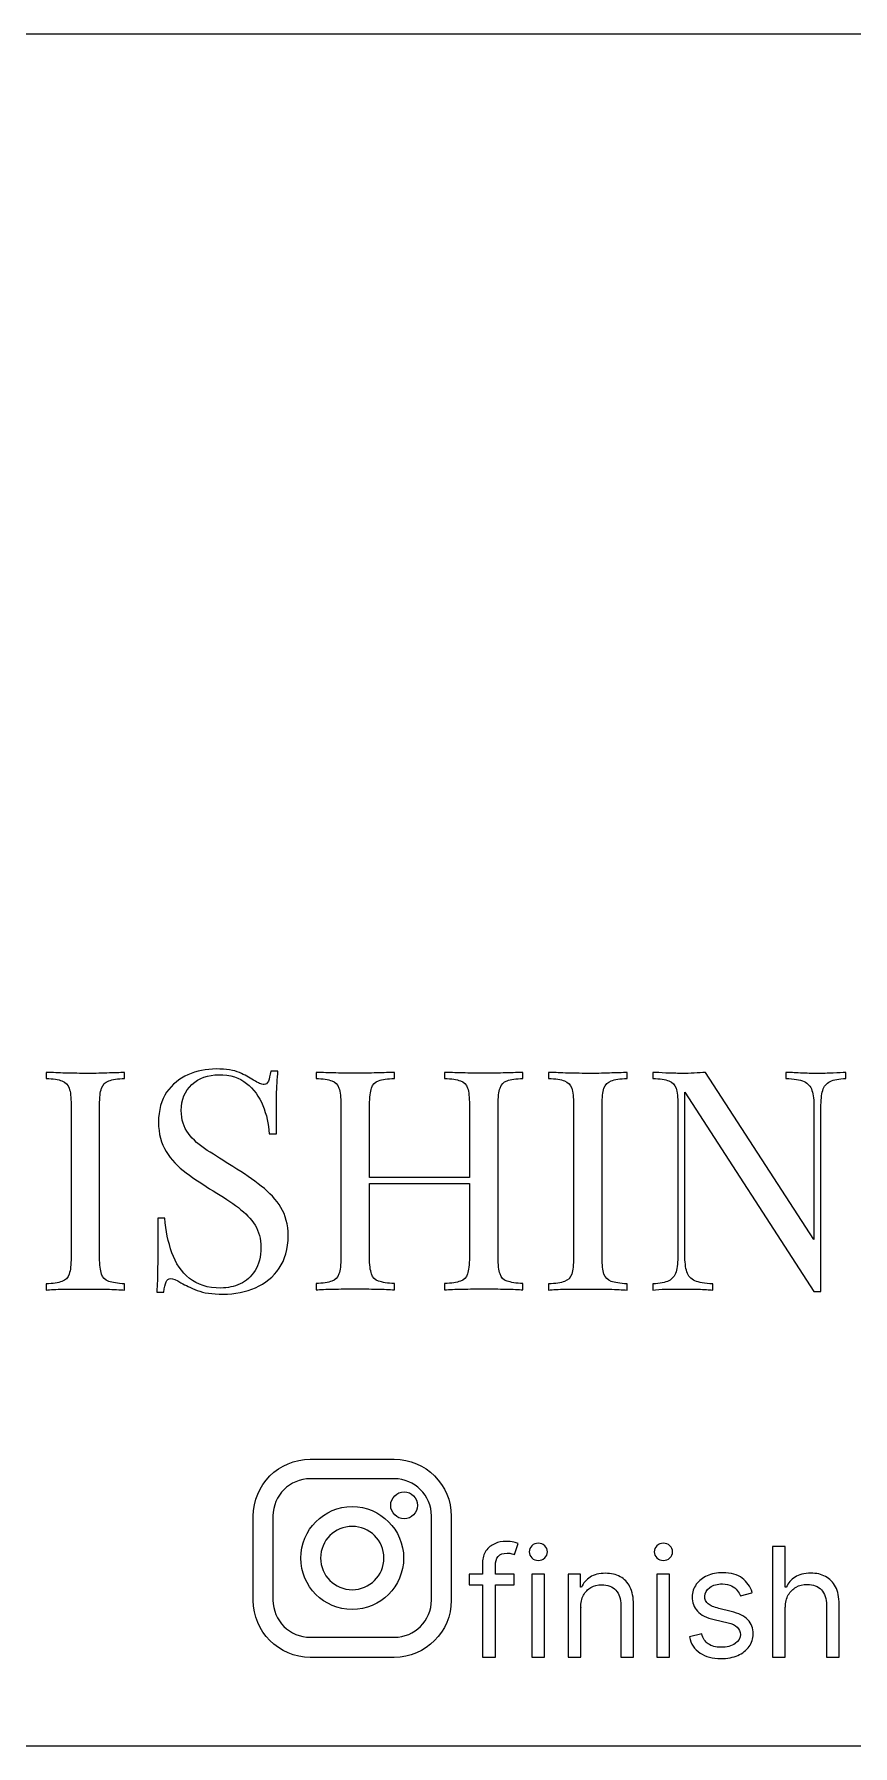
# Model space of a CAD drawing. Header units: millimetres. Extents: x -52 to 52, y -25 to 25.
# Drawn here: x -23.3 to 0.6, y -25 to 25 of the extents above; entities that cross this region are included whole.
import ezdxf

# ---------------------------------------------------------------- set-up
doc = ezdxf.new("R2010")
doc.units = ezdxf.units.MM
doc.header["$MEASUREMENT"] = 0
doc.layers.add('layer 1', color=7, linetype='Continuous')

msp = doc.modelspace()

# ---------------------------------------------------------------- linework, layer by layer
at = {"layer": 'layer 1', "lineweight": 25}
msp.add_open_spline([(46.2098, -25), (46.2098, -25), (-46.2147, -25), (-46.2147, -25), (-46.2147, -25), (-46.2147, -25), (-46.2147, -24.9397), (-46.2147, -24.9397), (-46.2147, -24.9397), (-46.2147, -23.2402), (-46.861, -21.6463), (-48.0401, -20.4496), (-48.0401, -20.4496), (-49.2143, -19.2478), (-50.7782, -18.5891), (-52.4408, -18.5891), (-52.4408, -18.5891), (-52.4408, -18.5891), (-52.5, -18.5891), (-52.5, -18.5891), (-52.5, -18.5891), (-52.5, -18.5891), (-52.5, 18.5942), (-52.5, 18.5942), (-52.5, 18.5942), (-52.5, 18.5942), (-52.4408, 18.5942), (-52.4408, 18.5942), (-52.4408, 18.5942), (-50.7733, 18.5942), (-49.2143, 19.2528), (-48.0401, 20.4546), (-48.0401, 20.4546), (-46.861, 21.6513), (-46.2147, 23.2452), (-46.2147, 24.9397), (-46.2147, 24.9397), (-46.2147, 24.9397), (-46.2147, 25), (-46.2147, 25), (-46.2147, 25), (-46.2147, 25), (46.2098, 25), (46.2098, 25), (46.2098, 25), (46.2098, 25), (46.2098, 24.9397), (46.2098, 24.9397), (46.2098, 24.9397), (46.2098, 23.2453), (46.861, 21.6513), (48.0352, 20.4546), (48.0352, 20.4546), (49.2143, 19.2529), (50.7782, 18.5942), (52.4408, 18.5942), (52.4408, 18.5942), (52.4408, 18.5942), (52.5, 18.5942), (52.5, 18.5942), (52.5, 18.5942), (52.5, 18.5942), (52.5, -18.5891), (52.5, -18.5891), (52.5, -18.5891), (52.5, -18.5891), (52.4408, -18.5891), (52.4408, -18.5891), (52.4408, -18.5891), (50.7782, -18.5891), (49.2143, -19.2528), (48.0352, -20.4496), (48.0352, -20.4496), (46.8561, -21.6463), (46.2098, -23.2402), (46.2098, -24.9397), (46.2098, -24.9397), (46.2098, -24.9397), (46.2098, -25), (46.2098, -25)], degree=3, knots=[0, 0, 0, 0, 0.047619, 0.047619, 0.047619, 0.047619, 0.0952381, 0.0952381, 0.0952381, 0.0952381, 0.1428571, 0.1428571, 0.1428571, 0.1428571, 0.1904762, 0.1904762, 0.1904762, 0.1904762, 0.2380952, 0.2380952, 0.2380952, 0.2380952, 0.2857143, 0.2857143, 0.2857143, 0.2857143, 0.3333333, 0.3333333, 0.3333333, 0.3333333, 0.3809524, 0.3809524, 0.3809524, 0.3809524, 0.4285714, 0.4285714, 0.4285714, 0.4285714, 0.4761905, 0.4761905, 0.4761905, 0.4761905, 0.5238095, 0.5238095, 0.5238095, 0.5238095, 0.5714286, 0.5714286, 0.5714286, 0.5714286, 0.6190476, 0.6190476, 0.6190476, 0.6190476, 0.6666667, 0.6666667, 0.6666667, 0.6666667, 0.7142857, 0.7142857, 0.7142857, 0.7142857, 0.7619048, 0.7619048, 0.7619048, 0.7619048, 0.8095238, 0.8095238, 0.8095238, 0.8095238, 0.8571429, 0.8571429, 0.8571429, 0.8571429, 0.9047619, 0.9047619, 0.9047619, 0.9047619, 1, 1, 1, 1], dxfattribs=at)
at = {"layer": 'layer 1', "color": 242}
for points, knots in [([(-20.6962, -5.3278), (-20.6962, -5.3278), (-20.6962, -5.5054), (-20.6962, -5.5054), (-20.6962, -5.5054), (-20.8984, -5.5104), (-21.0563, -5.535), (-21.1599, -5.5745), (-21.1599, -5.5745), (-21.2635, -5.6139), (-21.3326, -5.683), (-21.372, -5.7916), (-21.372, -5.7916), (-21.4115, -5.9001), (-21.4263, -6.058), (-21.4263, -6.28), (-21.4263, -6.28), (-21.4263, -6.28), (-21.4263, -10.735), (-21.4263, -10.735), (-21.4263, -10.735), (-21.4263, -10.9521), (-21.4066, -11.1149), (-21.372, -11.2185), (-21.372, -11.2185), (-21.3375, -11.3221), (-21.2635, -11.396), (-21.1599, -11.4356), (-21.1599, -11.4356), (-21.0563, -11.4701), (-20.9034, -11.4947), (-20.6962, -11.5095), (-20.6962, -11.5095), (-20.6962, -11.5095), (-20.6962, -11.6871), (-20.6962, -11.6871), (-20.6962, -11.6871), (-20.8343, -11.6773), (-21.007, -11.6674), (-21.2142, -11.6624), (-21.2142, -11.6624), (-21.4214, -11.6624), (-21.6286, -11.6624), (-21.8408, -11.6624), (-21.8408, -11.6624), (-22.0726, -11.6624), (-22.2947, -11.6624), (-22.4969, -11.6624), (-22.4969, -11.6624), (-22.6992, -11.6624), (-22.867, -11.6723), (-22.9903, -11.6871), (-22.9903, -11.6871), (-22.9903, -11.6871), (-22.9903, -11.5095), (-22.9903, -11.5095), (-22.9903, -11.5095), (-22.788, -11.4997), (-22.6301, -11.475), (-22.5265, -11.4356), (-22.5265, -11.4356), (-22.4229, -11.401), (-22.3489, -11.327), (-22.3144, -11.2185), (-22.3144, -11.2185), (-22.2798, -11.1099), (-22.2601, -10.9471), (-22.2601, -10.735), (-22.2601, -10.735), (-22.2601, -10.735), (-22.2601, -6.28), (-22.2601, -6.28), (-22.2601, -6.28), (-22.2601, -6.058), (-22.2798, -5.8952), (-22.3144, -5.7916), (-22.3144, -5.7916), (-22.3489, -5.688), (-22.4229, -5.614), (-22.5265, -5.5745), (-22.5265, -5.5745), (-22.6301, -5.535), (-22.783, -5.5104), (-22.9903, -5.5054), (-22.9903, -5.5054), (-22.9903, -5.5054), (-22.9903, -5.3278), (-22.9903, -5.3278), (-22.9903, -5.3278), (-22.8669, -5.3328), (-22.6992, -5.3377), (-22.4969, -5.3475), (-22.4969, -5.3475), (-22.2947, -5.3525), (-22.0727, -5.3574), (-21.8408, -5.3574), (-21.8408, -5.3574), (-21.6286, -5.3574), (-21.4214, -5.3574), (-21.2142, -5.3475), (-21.2142, -5.3475), (-21.007, -5.3426), (-20.8343, -5.3377), (-20.6962, -5.3278)], [0, 0, 0, 0, 0.037037, 0.037037, 0.037037, 0.037037, 0.0740741, 0.0740741, 0.0740741, 0.0740741, 0.1111111, 0.1111111, 0.1111111, 0.1111111, 0.1481481, 0.1481481, 0.1481481, 0.1481481, 0.1851852, 0.1851852, 0.1851852, 0.1851852, 0.2222222, 0.2222222, 0.2222222, 0.2222222, 0.2592593, 0.2592593, 0.2592593, 0.2592593, 0.2962963, 0.2962963, 0.2962963, 0.2962963, 0.3333333, 0.3333333, 0.3333333, 0.3333333, 0.3703704, 0.3703704, 0.3703704, 0.3703704, 0.4074074, 0.4074074, 0.4074074, 0.4074074, 0.4444444, 0.4444444, 0.4444444, 0.4444444, 0.4814815, 0.4814815, 0.4814815, 0.4814815, 0.5185185, 0.5185185, 0.5185185, 0.5185185, 0.5555556, 0.5555556, 0.5555556, 0.5555556, 0.5925926, 0.5925926, 0.5925926, 0.5925926, 0.6296296, 0.6296296, 0.6296296, 0.6296296, 0.6666667, 0.6666667, 0.6666667, 0.6666667, 0.7037037, 0.7037037, 0.7037037, 0.7037037, 0.7407407, 0.7407407, 0.7407407, 0.7407407, 0.7777778, 0.7777778, 0.7777778, 0.7777778, 0.8148148, 0.8148148, 0.8148148, 0.8148148, 0.8518519, 0.8518519, 0.8518519, 0.8518519, 0.8888889, 0.8888889, 0.8888889, 0.8888889, 0.9259259, 0.9259259, 0.9259259, 0.9259259, 1, 1, 1, 1]), ([(-18.0222, -5.2291), (-17.7212, -5.2291), (-17.4943, -5.2637), (-17.3413, -5.3327), (-17.3413, -5.3327), (-17.1835, -5.4018), (-17.0503, -5.4758), (-16.9269, -5.5597), (-16.9269, -5.5597), (-16.8529, -5.5991), (-16.7987, -5.6337), (-16.7494, -5.6534), (-16.7494, -5.6534), (-16.7, -5.6731), (-16.6605, -5.683), (-16.6211, -5.683), (-16.6211, -5.683), (-16.5619, -5.683), (-16.5175, -5.6484), (-16.4928, -5.5843), (-16.4928, -5.5843), (-16.4681, -5.5202), (-16.4435, -5.4215), (-16.4237, -5.2883), (-16.4237, -5.2883), (-16.4237, -5.2883), (-16.2165, -5.2884), (-16.2165, -5.2884), (-16.2165, -5.2884), (-16.2215, -5.392), (-16.2313, -5.5104), (-16.2412, -5.6534), (-16.2412, -5.6534), (-16.2511, -5.7965), (-16.256, -5.9791), (-16.2609, -6.2109), (-16.2609, -6.2109), (-16.2609, -6.4428), (-16.2609, -6.7437), (-16.2609, -7.1236), (-16.2609, -7.1236), (-16.2609, -7.1236), (-16.4681, -7.1236), (-16.4681, -7.1236), (-16.4681, -7.1236), (-16.4878, -6.8375), (-16.547, -6.5612), (-16.6556, -6.2948), (-16.6556, -6.2948), (-16.7641, -6.0333), (-16.922, -5.8163), (-17.1292, -5.6485), (-17.1292, -5.6485), (-17.3364, -5.4808), (-17.6077, -5.3969), (-17.9432, -5.3969), (-17.9432, -5.3969), (-18.259, -5.3969), (-18.5204, -5.4906), (-18.7277, -5.683), (-18.7277, -5.683), (-18.9349, -5.8754), (-19.0385, -6.127), (-19.0385, -6.4378), (-19.0385, -6.4378), (-19.0385, -6.7092), (-18.9694, -6.9312), (-18.8312, -7.1137), (-18.8312, -7.1137), (-18.6931, -7.2963), (-18.5106, -7.4591), (-18.2787, -7.6071), (-18.2787, -7.6071), (-18.0468, -7.7551), (-17.8001, -7.913), (-17.5288, -8.0807), (-17.5288, -8.0807), (-17.218, -8.2731), (-16.9417, -8.4606), (-16.6999, -8.653), (-16.6999, -8.653), (-16.4582, -8.8405), (-16.2658, -9.0477), (-16.1276, -9.2746), (-16.1276, -9.2746), (-15.9895, -9.5016), (-15.9155, -9.7778), (-15.9155, -10.0985), (-15.9155, -10.0985), (-15.9155, -10.4833), (-16.0043, -10.7991), (-16.177, -11.0506), (-16.177, -11.0506), (-16.3497, -11.3022), (-16.5815, -11.4897), (-16.8677, -11.618), (-16.8677, -11.618), (-17.1538, -11.7414), (-17.4746, -11.8055), (-17.8199, -11.8055), (-17.8199, -11.8055), (-18.1356, -11.8055), (-18.3872, -11.7709), (-18.5747, -11.6969), (-18.5747, -11.6969), (-18.7622, -11.6229), (-18.9201, -11.5489), (-19.0483, -11.475), (-19.0483, -11.475), (-19.1816, -11.3911), (-19.2802, -11.3516), (-19.3542, -11.3516), (-19.3542, -11.3516), (-19.4134, -11.3516), (-19.4578, -11.3861), (-19.4825, -11.4503), (-19.4825, -11.4503), (-19.5072, -11.5144), (-19.5318, -11.6131), (-19.5516, -11.7463), (-19.5516, -11.7463), (-19.5516, -11.7463), (-19.7588, -11.7463), (-19.7588, -11.7463), (-19.7588, -11.7463), (-19.7489, -11.6229), (-19.739, -11.47), (-19.7341, -11.3023), (-19.7341, -11.3023), (-19.7341, -11.1296), (-19.7291, -10.9076), (-19.7242, -10.6313), (-19.7242, -10.6313), (-19.7242, -10.355), (-19.7242, -10.0097), (-19.7242, -9.5903), (-19.7242, -9.5903), (-19.7242, -9.5903), (-19.5171, -9.5904), (-19.5171, -9.5904), (-19.5171, -9.5904), (-19.4924, -9.9505), (-19.4233, -10.286), (-19.3148, -10.5968), (-19.3148, -10.5968), (-19.2062, -10.9076), (-19.0336, -11.1592), (-18.8017, -11.3467), (-18.8017, -11.3467), (-18.5699, -11.5342), (-18.264, -11.6279), (-17.8791, -11.6279), (-17.8791, -11.6279), (-17.6818, -11.6279), (-17.4943, -11.5885), (-17.3167, -11.5045), (-17.3167, -11.5045), (-17.1391, -11.4256), (-16.996, -11.2924), (-16.8825, -11.1197), (-16.8825, -11.1197), (-16.769, -10.9471), (-16.7099, -10.7152), (-16.7099, -10.434), (-16.7099, -10.434), (-16.7099, -10.1873), (-16.769, -9.9752), (-16.8825, -9.7926), (-16.8825, -9.7926), (-17.0009, -9.6101), (-17.1638, -9.4374), (-17.371, -9.2796), (-17.371, -9.2796), (-17.5831, -9.1217), (-17.8249, -8.9589), (-18.1061, -8.7911), (-18.1061, -8.7911), (-18.3873, -8.6184), (-18.6488, -8.4409), (-18.8955, -8.2632), (-18.8955, -8.2632), (-19.1422, -8.0856), (-19.3346, -7.8735), (-19.4826, -7.6416), (-19.4826, -7.6416), (-19.6306, -7.4048), (-19.7045, -7.1187), (-19.7045, -6.7832), (-19.7045, -6.7832), (-19.7045, -6.428), (-19.6256, -6.1369), (-19.4677, -5.9099), (-19.4677, -5.9099), (-19.3099, -5.6781), (-19.1027, -5.5103), (-18.8461, -5.3969), (-18.8461, -5.3969), (-18.5896, -5.2834), (-18.3133, -5.2291), (-18.0222, -5.2291), (-18.0222, -5.2291), (-18.0222, -5.2291), (-18.0222, -5.2291), (-18.0222, -5.2291)], [0, 0, 0, 0, 0.0192308, 0.0192308, 0.0192308, 0.0192308, 0.0384615, 0.0384615, 0.0384615, 0.0384615, 0.0576923, 0.0576923, 0.0576923, 0.0576923, 0.0769231, 0.0769231, 0.0769231, 0.0769231, 0.0961538, 0.0961538, 0.0961538, 0.0961538, 0.1153846, 0.1153846, 0.1153846, 0.1153846, 0.1346154, 0.1346154, 0.1346154, 0.1346154, 0.1538462, 0.1538462, 0.1538462, 0.1538462, 0.1730769, 0.1730769, 0.1730769, 0.1730769, 0.1923077, 0.1923077, 0.1923077, 0.1923077, 0.2115385, 0.2115385, 0.2115385, 0.2115385, 0.2307692, 0.2307692, 0.2307692, 0.2307692, 0.25, 0.25, 0.25, 0.25, 0.2692308, 0.2692308, 0.2692308, 0.2692308, 0.2884615, 0.2884615, 0.2884615, 0.2884615, 0.3076923, 0.3076923, 0.3076923, 0.3076923, 0.3269231, 0.3269231, 0.3269231, 0.3269231, 0.3461538, 0.3461538, 0.3461538, 0.3461538, 0.3653846, 0.3653846, 0.3653846, 0.3653846, 0.3846154, 0.3846154, 0.3846154, 0.3846154, 0.4038462, 0.4038462, 0.4038462, 0.4038462, 0.4230769, 0.4230769, 0.4230769, 0.4230769, 0.4423077, 0.4423077, 0.4423077, 0.4423077, 0.4615385, 0.4615385, 0.4615385, 0.4615385, 0.4807692, 0.4807692, 0.4807692, 0.4807692, 0.5, 0.5, 0.5, 0.5, 0.5192308, 0.5192308, 0.5192308, 0.5192308, 0.5384615, 0.5384615, 0.5384615, 0.5384615, 0.5576923, 0.5576923, 0.5576923, 0.5576923, 0.5769231, 0.5769231, 0.5769231, 0.5769231, 0.5961538, 0.5961538, 0.5961538, 0.5961538, 0.6153846, 0.6153846, 0.6153846, 0.6153846, 0.6346154, 0.6346154, 0.6346154, 0.6346154, 0.6538462, 0.6538462, 0.6538462, 0.6538462, 0.6730769, 0.6730769, 0.6730769, 0.6730769, 0.6923077, 0.6923077, 0.6923077, 0.6923077, 0.7115385, 0.7115385, 0.7115385, 0.7115385, 0.7307692, 0.7307692, 0.7307692, 0.7307692, 0.75, 0.75, 0.75, 0.75, 0.7692308, 0.7692308, 0.7692308, 0.7692308, 0.7884615, 0.7884615, 0.7884615, 0.7884615, 0.8076923, 0.8076923, 0.8076923, 0.8076923, 0.8269231, 0.8269231, 0.8269231, 0.8269231, 0.8461538, 0.8461538, 0.8461538, 0.8461538, 0.8653846, 0.8653846, 0.8653846, 0.8653846, 0.8846154, 0.8846154, 0.8846154, 0.8846154, 0.9038462, 0.9038462, 0.9038462, 0.9038462, 0.9230769, 0.9230769, 0.9230769, 0.9230769, 0.9423077, 0.9423077, 0.9423077, 0.9423077, 0.9615385, 0.9615385, 0.9615385, 0.9615385, 1, 1, 1, 1]), ([(-9.7782, -6.28), (-9.7782, -6.28), (-9.7782, -10.73), (-9.7782, -10.73), (-9.7782, -10.73), (-9.7782, -10.9471), (-9.7634, -11.1099), (-9.724, -11.2135), (-9.724, -11.2135), (-9.6894, -11.3221), (-9.6204, -11.396), (-9.5168, -11.4256), (-9.5168, -11.4256), (-9.4082, -11.4602), (-9.2553, -11.4898), (-9.053, -11.4996), (-9.053, -11.4996), (-9.053, -11.4996), (-9.053, -11.6822), (-9.053, -11.6822), (-9.053, -11.6822), (-9.1764, -11.6674), (-9.3441, -11.6624), (-9.5513, -11.6575), (-9.5513, -11.6575), (-9.7536, -11.6575), (-9.9707, -11.6525), (-10.2025, -11.6525), (-10.2025, -11.6525), (-10.4048, -11.6525), (-10.612, -11.6575), (-10.8241, -11.6575), (-10.8241, -11.6575), (-11.0313, -11.6624), (-11.204, -11.6674), (-11.3422, -11.6822), (-11.3422, -11.6822), (-11.3422, -11.6822), (-11.3422, -11.4996), (-11.3422, -11.4996), (-11.3422, -11.4996), (-11.1399, -11.4898), (-10.9869, -11.4651), (-10.8834, -11.4256), (-10.8834, -11.4256), (-10.7798, -11.396), (-10.7058, -11.3221), (-10.6712, -11.2135), (-10.6712, -11.2135), (-10.6416, -11.1099), (-10.617, -10.9471), (-10.617, -10.73), (-10.617, -10.73), (-10.617, -10.73), (-10.617, -8.579), (-10.617, -8.579), (-10.617, -8.579), (-10.617, -8.579), (-13.5376, -8.579), (-13.5376, -8.579), (-13.5376, -8.579), (-13.5376, -8.579), (-13.5376, -10.73), (-13.5376, -10.73), (-13.5376, -10.73), (-13.5376, -10.9471), (-13.5179, -11.1099), (-13.4784, -11.2135), (-13.4784, -11.2135), (-13.4439, -11.3221), (-13.3748, -11.396), (-13.2712, -11.4256), (-13.2712, -11.4256), (-13.1676, -11.4602), (-13.0097, -11.4898), (-12.8074, -11.4996), (-12.8074, -11.4996), (-12.8074, -11.4996), (-12.8074, -11.6822), (-12.8074, -11.6822), (-12.8074, -11.6822), (-12.9505, -11.6674), (-13.1232, -11.6624), (-13.3255, -11.6575), (-13.3255, -11.6575), (-13.5327, -11.6575), (-13.7448, -11.6525), (-13.952, -11.6525), (-13.952, -11.6525), (-14.1839, -11.6525), (-14.401, -11.6575), (-14.6032, -11.6575), (-14.6032, -11.6575), (-14.8055, -11.6624), (-14.9733, -11.6674), (-15.1015, -11.6822), (-15.1015, -11.6822), (-15.1015, -11.6822), (-15.1015, -11.4996), (-15.1015, -11.4996), (-15.1015, -11.4996), (-14.8993, -11.4898), (-14.7414, -11.4651), (-14.6378, -11.4256), (-14.6378, -11.4256), (-14.5342, -11.396), (-14.4651, -11.3221), (-14.4306, -11.2135), (-14.4306, -11.2135), (-14.396, -11.1099), (-14.3763, -10.9471), (-14.3763, -10.73), (-14.3763, -10.73), (-14.3763, -10.73), (-14.3763, -6.28), (-14.3763, -6.28), (-14.3763, -6.28), (-14.3763, -6.053), (-14.3911, -5.8952), (-14.4306, -5.7866), (-14.4306, -5.7866), (-14.4651, -5.683), (-14.5342, -5.609), (-14.6378, -5.5745), (-14.6378, -5.5745), (-14.7414, -5.535), (-14.8993, -5.5104), (-15.1015, -5.5054), (-15.1015, -5.5054), (-15.1015, -5.5054), (-15.1015, -5.3278), (-15.1015, -5.3278), (-15.1015, -5.3278), (-14.9782, -5.3328), (-14.8105, -5.3377), (-14.6032, -5.3426), (-14.6032, -5.3426), (-14.401, -5.3476), (-14.179, -5.3525), (-13.952, -5.3525), (-13.952, -5.3525), (-13.7448, -5.3525), (-13.5327, -5.3475), (-13.3255, -5.3426), (-13.3255, -5.3426), (-13.1232, -5.3377), (-12.9505, -5.3328), (-12.8074, -5.3278), (-12.8074, -5.3278), (-12.8074, -5.3278), (-12.8074, -5.5054), (-12.8074, -5.5054), (-12.8074, -5.5054), (-13.0097, -5.5104), (-13.1676, -5.5301), (-13.2712, -5.5745), (-13.2712, -5.5745), (-13.3748, -5.609), (-13.4439, -5.683), (-13.4784, -5.7866), (-13.4784, -5.7866), (-13.513, -5.8902), (-13.5376, -6.053), (-13.5376, -6.28), (-13.5376, -6.28), (-13.5376, -6.28), (-13.5376, -8.3965), (-13.5376, -8.3965), (-13.5376, -8.3965), (-13.5376, -8.3965), (-10.617, -8.3965), (-10.617, -8.3965), (-10.617, -8.3965), (-10.617, -8.3965), (-10.617, -6.28), (-10.617, -6.28), (-10.617, -6.28), (-10.617, -6.053), (-10.6367, -5.8952), (-10.6712, -5.7866), (-10.6712, -5.7866), (-10.7058, -5.683), (-10.7798, -5.609), (-10.8834, -5.5745), (-10.8834, -5.5745), (-10.9869, -5.535), (-11.1399, -5.5104), (-11.3422, -5.5054), (-11.3422, -5.5054), (-11.3422, -5.5054), (-11.3422, -5.3278), (-11.3422, -5.3278), (-11.3422, -5.3278), (-11.204, -5.3328), (-11.0363, -5.3377), (-10.8241, -5.3426), (-10.8241, -5.3426), (-10.612, -5.3476), (-10.4048, -5.3525), (-10.2025, -5.3525), (-10.2025, -5.3525), (-9.9657, -5.3525), (-9.7536, -5.3475), (-9.5513, -5.3426), (-9.5513, -5.3426), (-9.349, -5.3377), (-9.1813, -5.3328), (-9.053, -5.3278), (-9.053, -5.3278), (-9.053, -5.3278), (-9.053, -5.5054), (-9.053, -5.5054), (-9.053, -5.5054), (-9.2553, -5.5104), (-9.4082, -5.5301), (-9.5168, -5.5745), (-9.5168, -5.5745), (-9.6203, -5.609), (-9.6894, -5.683), (-9.724, -5.7866), (-9.724, -5.7866), (-9.7585, -5.8902), (-9.7782, -6.053), (-9.7782, -6.28)], [0, 0, 0, 0, 0.0175439, 0.0175439, 0.0175439, 0.0175439, 0.0350877, 0.0350877, 0.0350877, 0.0350877, 0.0526316, 0.0526316, 0.0526316, 0.0526316, 0.0701754, 0.0701754, 0.0701754, 0.0701754, 0.0877193, 0.0877193, 0.0877193, 0.0877193, 0.1052632, 0.1052632, 0.1052632, 0.1052632, 0.122807, 0.122807, 0.122807, 0.122807, 0.1403509, 0.1403509, 0.1403509, 0.1403509, 0.1578947, 0.1578947, 0.1578947, 0.1578947, 0.1754386, 0.1754386, 0.1754386, 0.1754386, 0.1929825, 0.1929825, 0.1929825, 0.1929825, 0.2105263, 0.2105263, 0.2105263, 0.2105263, 0.2280702, 0.2280702, 0.2280702, 0.2280702, 0.245614, 0.245614, 0.245614, 0.245614, 0.2631579, 0.2631579, 0.2631579, 0.2631579, 0.2807018, 0.2807018, 0.2807018, 0.2807018, 0.2982456, 0.2982456, 0.2982456, 0.2982456, 0.3157895, 0.3157895, 0.3157895, 0.3157895, 0.3333333, 0.3333333, 0.3333333, 0.3333333, 0.3508772, 0.3508772, 0.3508772, 0.3508772, 0.3684211, 0.3684211, 0.3684211, 0.3684211, 0.3859649, 0.3859649, 0.3859649, 0.3859649, 0.4035088, 0.4035088, 0.4035088, 0.4035088, 0.4210526, 0.4210526, 0.4210526, 0.4210526, 0.4385965, 0.4385965, 0.4385965, 0.4385965, 0.4561404, 0.4561404, 0.4561404, 0.4561404, 0.4736842, 0.4736842, 0.4736842, 0.4736842, 0.4912281, 0.4912281, 0.4912281, 0.4912281, 0.5087719, 0.5087719, 0.5087719, 0.5087719, 0.5263158, 0.5263158, 0.5263158, 0.5263158, 0.5438596, 0.5438596, 0.5438596, 0.5438596, 0.5614035, 0.5614035, 0.5614035, 0.5614035, 0.5789474, 0.5789474, 0.5789474, 0.5789474, 0.5964912, 0.5964912, 0.5964912, 0.5964912, 0.6140351, 0.6140351, 0.6140351, 0.6140351, 0.6315789, 0.6315789, 0.6315789, 0.6315789, 0.6491228, 0.6491228, 0.6491228, 0.6491228, 0.6666667, 0.6666667, 0.6666667, 0.6666667, 0.6842105, 0.6842105, 0.6842105, 0.6842105, 0.7017544, 0.7017544, 0.7017544, 0.7017544, 0.7192982, 0.7192982, 0.7192982, 0.7192982, 0.7368421, 0.7368421, 0.7368421, 0.7368421, 0.754386, 0.754386, 0.754386, 0.754386, 0.7719298, 0.7719298, 0.7719298, 0.7719298, 0.7894737, 0.7894737, 0.7894737, 0.7894737, 0.8070175, 0.8070175, 0.8070175, 0.8070175, 0.8245614, 0.8245614, 0.8245614, 0.8245614, 0.8421053, 0.8421053, 0.8421053, 0.8421053, 0.8596491, 0.8596491, 0.8596491, 0.8596491, 0.877193, 0.877193, 0.877193, 0.877193, 0.8947368, 0.8947368, 0.8947368, 0.8947368, 0.9122807, 0.9122807, 0.9122807, 0.9122807, 0.9298246, 0.9298246, 0.9298246, 0.9298246, 0.9473684, 0.9473684, 0.9473684, 0.9473684, 0.9649123, 0.9649123, 0.9649123, 0.9649123, 1, 1, 1, 1]), ([(-6.009, -5.3278), (-6.009, -5.3278), (-6.009, -5.5054), (-6.009, -5.5054), (-6.009, -5.5054), (-6.2113, -5.5104), (-6.3692, -5.535), (-6.4728, -5.5745), (-6.4728, -5.5745), (-6.5764, -5.6139), (-6.6455, -5.683), (-6.6849, -5.7916), (-6.6849, -5.7916), (-6.7244, -5.9001), (-6.7392, -6.058), (-6.7392, -6.28), (-6.7392, -6.28), (-6.7392, -6.28), (-6.7392, -10.735), (-6.7392, -10.735), (-6.7392, -10.735), (-6.7392, -10.9521), (-6.7195, -11.1149), (-6.6849, -11.2185), (-6.6849, -11.2185), (-6.6504, -11.3221), (-6.5764, -11.396), (-6.4728, -11.4356), (-6.4728, -11.4356), (-6.3692, -11.4701), (-6.2163, -11.4947), (-6.009, -11.5095), (-6.009, -11.5095), (-6.009, -11.5095), (-6.009, -11.6871), (-6.009, -11.6871), (-6.009, -11.6871), (-6.1472, -11.6773), (-6.3199, -11.6674), (-6.5271, -11.6624), (-6.5271, -11.6624), (-6.7343, -11.6624), (-6.9415, -11.6624), (-7.1536, -11.6624), (-7.1536, -11.6624), (-7.3855, -11.6624), (-7.6075, -11.6624), (-7.8098, -11.6624), (-7.8098, -11.6624), (-8.0121, -11.6624), (-8.1798, -11.6723), (-8.3032, -11.6871), (-8.3032, -11.6871), (-8.3032, -11.6871), (-8.3032, -11.5095), (-8.3032, -11.5095), (-8.3032, -11.5095), (-8.1009, -11.4997), (-7.943, -11.475), (-7.8394, -11.4356), (-7.8394, -11.4356), (-7.7358, -11.401), (-7.6618, -11.327), (-7.6273, -11.2185), (-7.6273, -11.2185), (-7.5927, -11.1099), (-7.573, -10.9471), (-7.573, -10.735), (-7.573, -10.735), (-7.573, -10.735), (-7.573, -6.28), (-7.573, -6.28), (-7.573, -6.28), (-7.573, -6.058), (-7.5927, -5.8952), (-7.6273, -5.7916), (-7.6273, -5.7916), (-7.6618, -5.688), (-7.7358, -5.614), (-7.8394, -5.5745), (-7.8394, -5.5745), (-7.943, -5.535), (-8.0959, -5.5104), (-8.3032, -5.5054), (-8.3032, -5.5054), (-8.3032, -5.5054), (-8.3032, -5.3278), (-8.3032, -5.3278), (-8.3032, -5.3278), (-8.1798, -5.3328), (-8.0121, -5.3377), (-7.8098, -5.3475), (-7.8098, -5.3475), (-7.6075, -5.3525), (-7.3856, -5.3574), (-7.1536, -5.3574), (-7.1536, -5.3574), (-6.9415, -5.3574), (-6.7343, -5.3574), (-6.5271, -5.3475), (-6.5271, -5.3475), (-6.3199, -5.3426), (-6.1472, -5.3377), (-6.009, -5.3278)], [0, 0, 0, 0, 0.037037, 0.037037, 0.037037, 0.037037, 0.0740741, 0.0740741, 0.0740741, 0.0740741, 0.1111111, 0.1111111, 0.1111111, 0.1111111, 0.1481481, 0.1481481, 0.1481481, 0.1481481, 0.1851852, 0.1851852, 0.1851852, 0.1851852, 0.2222222, 0.2222222, 0.2222222, 0.2222222, 0.2592593, 0.2592593, 0.2592593, 0.2592593, 0.2962963, 0.2962963, 0.2962963, 0.2962963, 0.3333333, 0.3333333, 0.3333333, 0.3333333, 0.3703704, 0.3703704, 0.3703704, 0.3703704, 0.4074074, 0.4074074, 0.4074074, 0.4074074, 0.4444444, 0.4444444, 0.4444444, 0.4444444, 0.4814815, 0.4814815, 0.4814815, 0.4814815, 0.5185185, 0.5185185, 0.5185185, 0.5185185, 0.5555556, 0.5555556, 0.5555556, 0.5555556, 0.5925926, 0.5925926, 0.5925926, 0.5925926, 0.6296296, 0.6296296, 0.6296296, 0.6296296, 0.6666667, 0.6666667, 0.6666667, 0.6666667, 0.7037037, 0.7037037, 0.7037037, 0.7037037, 0.7407407, 0.7407407, 0.7407407, 0.7407407, 0.7777778, 0.7777778, 0.7777778, 0.7777778, 0.8148148, 0.8148148, 0.8148148, 0.8148148, 0.8518519, 0.8518519, 0.8518519, 0.8518519, 0.8888889, 0.8888889, 0.8888889, 0.8888889, 0.9259259, 0.9259259, 0.9259259, 0.9259259, 1, 1, 1, 1]), ([(0.3848, -5.3278), (0.3848, -5.3278), (0.3848, -5.5054), (0.3848, -5.5054), (0.3848, -5.5054), (0.1825, -5.5104), (0.0246, -5.5399), (-0.079, -5.5942), (-0.079, -5.5942), (-0.1826, -5.6485), (-0.2566, -5.7324), (-0.2911, -5.8557), (-0.2911, -5.8557), (-0.3257, -5.9791), (-0.3454, -6.1468), (-0.3454, -6.3688), (-0.3454, -6.3688), (-0.3454, -6.3688), (-0.3454, -11.7315), (-0.3454, -11.7315), (-0.3454, -11.7315), (-0.3454, -11.7315), (-0.5526, -11.7315), (-0.5526, -11.7315), (-0.5526, -11.7315), (-0.5526, -11.7315), (-4.3218, -5.905), (-4.3218, -5.905), (-4.3218, -5.905), (-4.3218, -5.905), (-4.3218, -10.6462), (-4.3218, -10.6462), (-4.3218, -10.6462), (-4.3218, -10.8632), (-4.3021, -11.031), (-4.2626, -11.1543), (-4.2626, -11.1543), (-4.2231, -11.2777), (-4.1442, -11.3665), (-4.0307, -11.4158), (-4.0307, -11.4158), (-3.9123, -11.4651), (-3.7397, -11.4997), (-3.5078, -11.5095), (-3.5078, -11.5095), (-3.5078, -11.5095), (-3.5078, -11.6871), (-3.5078, -11.6871), (-3.5078, -11.6871), (-3.6164, -11.6773), (-3.7545, -11.6674), (-3.9272, -11.6624), (-3.9272, -11.6624), (-4.0998, -11.6575), (-4.2676, -11.6624), (-4.4205, -11.6624), (-4.4205, -11.6624), (-4.5735, -11.6624), (-4.7215, -11.6624), (-4.8744, -11.6624), (-4.8744, -11.6624), (-5.0274, -11.6624), (-5.1556, -11.6723), (-5.2543, -11.6871), (-5.2543, -11.6871), (-5.2543, -11.6871), (-5.2543, -11.5095), (-5.2543, -11.5095), (-5.2543, -11.5095), (-5.052, -11.4997), (-4.8942, -11.4651), (-4.7905, -11.4158), (-4.7905, -11.4158), (-4.687, -11.3665), (-4.6179, -11.2777), (-4.5784, -11.1543), (-4.5784, -11.1543), (-4.5439, -11.031), (-4.5241, -10.8632), (-4.5241, -10.6462), (-4.5241, -10.6462), (-4.5241, -10.6462), (-4.5241, -6.28), (-4.5241, -6.28), (-4.5241, -6.28), (-4.5241, -6.058), (-4.5439, -5.8952), (-4.5784, -5.7916), (-4.5784, -5.7916), (-4.613, -5.688), (-4.682, -5.614), (-4.7905, -5.5745), (-4.7905, -5.5745), (-4.8941, -5.535), (-5.052, -5.5104), (-5.2543, -5.5054), (-5.2543, -5.5054), (-5.2543, -5.5054), (-5.2543, -5.3278), (-5.2543, -5.3278), (-5.2543, -5.3278), (-5.1507, -5.3328), (-5.0224, -5.3377), (-4.8744, -5.3475), (-4.8744, -5.3475), (-4.7215, -5.3525), (-4.5685, -5.3574), (-4.4205, -5.3574), (-4.4205, -5.3574), (-4.2873, -5.3574), (-4.164, -5.3574), (-4.0456, -5.3475), (-4.0456, -5.3475), (-3.9272, -5.3426), (-3.8186, -5.3377), (-3.7199, -5.3278), (-3.7199, -5.3278), (-3.7199, -5.3278), (-0.5477, -10.212), (-0.5477, -10.212), (-0.5477, -10.212), (-0.5477, -10.212), (-0.5477, -6.3688), (-0.5477, -6.3688), (-0.5477, -6.3688), (-0.5477, -6.1468), (-0.5674, -5.979), (-0.6068, -5.8557), (-0.6068, -5.8557), (-0.6463, -5.7373), (-0.7253, -5.6485), (-0.8387, -5.5942), (-0.8387, -5.5942), (-0.9571, -5.5399), (-1.1298, -5.5104), (-1.3666, -5.5054), (-1.3666, -5.5054), (-1.3666, -5.5054), (-1.3666, -5.3278), (-1.3666, -5.3278), (-1.3666, -5.3278), (-1.2581, -5.3328), (-1.115, -5.3377), (-0.9423, -5.3475), (-0.9423, -5.3475), (-0.7697, -5.3574), (-0.6019, -5.3574), (-0.4539, -5.3574), (-0.4539, -5.3574), (-0.3058, -5.3574), (-0.1431, -5.3574), (0.0099, -5.3475), (0.0099, -5.3475), (0.1628, -5.3426), (0.2861, -5.3377), (0.3799, -5.3278), (0.3799, -5.3278), (0.3799, -5.3278), (0.3848, -5.3278), (0.3848, -5.3278)], [0, 0, 0, 0, 0.0243902, 0.0243902, 0.0243902, 0.0243902, 0.0487805, 0.0487805, 0.0487805, 0.0487805, 0.0731707, 0.0731707, 0.0731707, 0.0731707, 0.097561, 0.097561, 0.097561, 0.097561, 0.1219512, 0.1219512, 0.1219512, 0.1219512, 0.1463415, 0.1463415, 0.1463415, 0.1463415, 0.1707317, 0.1707317, 0.1707317, 0.1707317, 0.195122, 0.195122, 0.195122, 0.195122, 0.2195122, 0.2195122, 0.2195122, 0.2195122, 0.2439024, 0.2439024, 0.2439024, 0.2439024, 0.2682927, 0.2682927, 0.2682927, 0.2682927, 0.2926829, 0.2926829, 0.2926829, 0.2926829, 0.3170732, 0.3170732, 0.3170732, 0.3170732, 0.3414634, 0.3414634, 0.3414634, 0.3414634, 0.3658537, 0.3658537, 0.3658537, 0.3658537, 0.3902439, 0.3902439, 0.3902439, 0.3902439, 0.4146341, 0.4146341, 0.4146341, 0.4146341, 0.4390244, 0.4390244, 0.4390244, 0.4390244, 0.4634146, 0.4634146, 0.4634146, 0.4634146, 0.4878049, 0.4878049, 0.4878049, 0.4878049, 0.5121951, 0.5121951, 0.5121951, 0.5121951, 0.5365854, 0.5365854, 0.5365854, 0.5365854, 0.5609756, 0.5609756, 0.5609756, 0.5609756, 0.5853659, 0.5853659, 0.5853659, 0.5853659, 0.6097561, 0.6097561, 0.6097561, 0.6097561, 0.6341463, 0.6341463, 0.6341463, 0.6341463, 0.6585366, 0.6585366, 0.6585366, 0.6585366, 0.6829268, 0.6829268, 0.6829268, 0.6829268, 0.7073171, 0.7073171, 0.7073171, 0.7073171, 0.7317073, 0.7317073, 0.7317073, 0.7317073, 0.7560976, 0.7560976, 0.7560976, 0.7560976, 0.7804878, 0.7804878, 0.7804878, 0.7804878, 0.804878, 0.804878, 0.804878, 0.804878, 0.8292683, 0.8292683, 0.8292683, 0.8292683, 0.8536585, 0.8536585, 0.8536585, 0.8536585, 0.8780488, 0.8780488, 0.8780488, 0.8780488, 0.902439, 0.902439, 0.902439, 0.902439, 0.9268293, 0.9268293, 0.9268293, 0.9268293, 0.9512195, 0.9512195, 0.9512195, 0.9512195, 1, 1, 1, 1]), ([(-12.8145, -16.6295), (-12.8145, -16.6295), (-15.2714, -16.6295), (-15.2714, -16.6295), (-15.2714, -16.6295), (-16.189, -16.6295), (-16.9365, -17.377), (-16.9365, -18.2946), (-16.9365, -18.2946), (-16.9365, -18.2946), (-16.9365, -20.7514), (-16.9365, -20.7514), (-16.9365, -20.7514), (-16.9365, -21.6691), (-16.189, -22.4165), (-15.2714, -22.4165), (-15.2714, -22.4165), (-15.2714, -22.4165), (-12.8145, -22.4165), (-12.8145, -22.4165), (-12.8145, -22.4165), (-11.8969, -22.4165), (-11.1495, -21.6691), (-11.1495, -20.7514), (-11.1495, -20.7514), (-11.1495, -20.7514), (-11.1495, -18.2946), (-11.1495, -18.2946), (-11.1495, -18.2946), (-11.1495, -17.377), (-11.8969, -16.6295), (-12.8145, -16.6295)], [0, 0, 0, 0, 0.1111111, 0.1111111, 0.1111111, 0.1111111, 0.2222222, 0.2222222, 0.2222222, 0.2222222, 0.3333333, 0.3333333, 0.3333333, 0.3333333, 0.4444444, 0.4444444, 0.4444444, 0.4444444, 0.5555556, 0.5555556, 0.5555556, 0.5555556, 0.6666667, 0.6666667, 0.6666667, 0.6666667, 0.7777778, 0.7777778, 0.7777778, 0.7777778, 1, 1, 1, 1]), ([(-11.7267, -18.2872), (-11.7267, -18.2872), (-11.7267, -20.744), (-11.7267, -20.744), (-11.7267, -20.744), (-11.7267, -21.3434), (-12.2151, -21.8318), (-12.8145, -21.8318), (-12.8145, -21.8318), (-12.8145, -21.8318), (-15.2714, -21.8319), (-15.2714, -21.8319), (-15.2714, -21.8319), (-15.8708, -21.8319), (-16.3592, -21.3434), (-16.3592, -20.7441), (-16.3592, -20.7441), (-16.3592, -20.7441), (-16.3592, -18.2872), (-16.3592, -18.2872), (-16.3592, -18.2872), (-16.3592, -17.6878), (-15.8708, -17.1994), (-15.2714, -17.1994), (-15.2714, -17.1994), (-15.2714, -17.1994), (-12.8145, -17.1993), (-12.8145, -17.1993), (-12.8145, -17.1993), (-12.2151, -17.1993), (-11.7267, -17.6877), (-11.7267, -18.2871), (-11.7267, -18.2871), (-11.7267, -18.2871), (-11.7267, -18.2872), (-11.7267, -18.2872)], [0, 0, 0, 0, 0.1, 0.1, 0.1, 0.1, 0.2, 0.2, 0.2, 0.2, 0.3, 0.3, 0.3, 0.3, 0.4, 0.4, 0.4, 0.4, 0.5, 0.5, 0.5, 0.5, 0.6, 0.6, 0.6, 0.6, 0.7, 0.7, 0.7, 0.7, 0.8, 0.8, 0.8, 0.8, 1, 1, 1, 1]), ([(-12.5259, -17.5842), (-12.7406, -17.5842), (-12.9182, -17.7618), (-12.9182, -17.9764), (-12.9182, -17.9764), (-12.9182, -18.191), (-12.7406, -18.3686), (-12.5259, -18.3686), (-12.5259, -18.3686), (-12.3113, -18.3686), (-12.1337, -18.191), (-12.1337, -17.9764), (-12.1337, -17.9764), (-12.1337, -17.7618), (-12.3113, -17.5842), (-12.5259, -17.5842)], [0, 0, 0, 0, 0.2, 0.2, 0.2, 0.2, 0.4, 0.4, 0.4, 0.4, 0.6, 0.6, 0.6, 0.6, 1, 1, 1, 1]), ([(-14.0429, -18.0133), (-14.8718, -18.0133), (-15.5452, -18.6868), (-15.5452, -19.5156), (-15.5452, -19.5156), (-15.5452, -20.3445), (-14.8718, -21.0179), (-14.0429, -21.0179), (-14.0429, -21.0179), (-13.2141, -21.0179), (-12.5407, -20.3445), (-12.5407, -19.5156), (-12.5407, -19.5156), (-12.5407, -18.6868), (-13.2141, -18.0133), (-14.0429, -18.0133)], [0, 0, 0, 0, 0.2, 0.2, 0.2, 0.2, 0.4, 0.4, 0.4, 0.4, 0.6, 0.6, 0.6, 0.6, 1, 1, 1, 1]), ([(-13.1179, -19.5156), (-13.1179, -20.0262), (-13.5323, -20.4407), (-14.043, -20.4407), (-14.043, -20.4407), (-14.5537, -20.4407), (-14.9681, -20.0263), (-14.9681, -19.5156), (-14.9681, -19.5156), (-14.9681, -19.0049), (-14.5537, -18.5906), (-14.043, -18.5906), (-14.043, -18.5906), (-13.5323, -18.5906), (-13.1179, -19.0049), (-13.1179, -19.5156)], [0, 0, 0, 0, 0.2, 0.2, 0.2, 0.2, 0.4, 0.4, 0.4, 0.4, 0.6, 0.6, 0.6, 0.6, 1, 1, 1, 1]), ([(-9.8575, -19.7396), (-9.8575, -19.7396), (-9.8575, -19.9862), (-9.8575, -19.9862), (-9.8575, -19.9862), (-9.8575, -19.9862), (-9.3149, -19.9862), (-9.3149, -19.9862), (-9.3149, -19.9862), (-9.3149, -19.9862), (-9.3149, -20.302), (-9.3149, -20.302), (-9.3149, -20.302), (-9.3149, -20.302), (-9.8575, -20.302), (-9.8575, -20.302), (-9.8575, -20.302), (-9.8575, -20.302), (-9.8575, -22.4135), (-9.8575, -22.4135), (-9.8575, -22.4135), (-9.8575, -22.4135), (-10.2325, -22.4135), (-10.2325, -22.4135), (-10.2325, -22.4135), (-10.2325, -22.4135), (-10.2325, -20.302), (-10.2325, -20.302), (-10.2325, -20.302), (-10.2325, -20.302), (-10.6222, -20.302), (-10.6222, -20.302), (-10.6222, -20.302), (-10.6222, -20.302), (-10.6222, -19.9862), (-10.6222, -19.9862), (-10.6222, -19.9862), (-10.6222, -19.9862), (-10.2325, -19.9862), (-10.2325, -19.9862), (-10.2325, -19.9862), (-10.2325, -19.9862), (-10.2325, -19.6507), (-10.2325, -19.6507), (-10.2325, -19.6507), (-10.2325, -19.5126), (-10.1979, -19.3991), (-10.1338, -19.3054), (-10.1338, -19.3054), (-10.0647, -19.2117), (-9.9808, -19.1426), (-9.8772, -19.0982), (-9.8772, -19.0982), (-9.7737, -19.0489), (-9.6651, -19.0291), (-9.5467, -19.0291), (-9.5467, -19.0291), (-9.4579, -19.0291), (-9.3839, -19.034), (-9.3247, -19.0488), (-9.3247, -19.0488), (-9.2655, -19.0636), (-9.2211, -19.0784), (-9.1964, -19.0932), (-9.1964, -19.0932), (-9.1964, -19.0932), (-9.3, -19.4139), (-9.3, -19.4139), (-9.3, -19.4139), (-9.3, -19.4139), (-9.3493, -19.3991), (-9.379, -19.3892), (-9.379, -19.3892), (-9.4135, -19.3793), (-9.4579, -19.3744), (-9.5122, -19.3744), (-9.5122, -19.3744), (-9.6356, -19.3744), (-9.7243, -19.404), (-9.7786, -19.4681), (-9.7786, -19.4681), (-9.8329, -19.5322), (-9.8576, -19.6211), (-9.8576, -19.7395), (-9.8576, -19.7395), (-9.8576, -19.7395), (-9.8575, -19.7396), (-9.8575, -19.7396)], [0, 0, 0, 0, 0.0434783, 0.0434783, 0.0434783, 0.0434783, 0.0869565, 0.0869565, 0.0869565, 0.0869565, 0.1304348, 0.1304348, 0.1304348, 0.1304348, 0.173913, 0.173913, 0.173913, 0.173913, 0.2173913, 0.2173913, 0.2173913, 0.2173913, 0.2608696, 0.2608696, 0.2608696, 0.2608696, 0.3043478, 0.3043478, 0.3043478, 0.3043478, 0.3478261, 0.3478261, 0.3478261, 0.3478261, 0.3913043, 0.3913043, 0.3913043, 0.3913043, 0.4347826, 0.4347826, 0.4347826, 0.4347826, 0.4782609, 0.4782609, 0.4782609, 0.4782609, 0.5217391, 0.5217391, 0.5217391, 0.5217391, 0.5652174, 0.5652174, 0.5652174, 0.5652174, 0.6086957, 0.6086957, 0.6086957, 0.6086957, 0.6521739, 0.6521739, 0.6521739, 0.6521739, 0.6956522, 0.6956522, 0.6956522, 0.6956522, 0.7391304, 0.7391304, 0.7391304, 0.7391304, 0.7826087, 0.7826087, 0.7826087, 0.7826087, 0.826087, 0.826087, 0.826087, 0.826087, 0.8695652, 0.8695652, 0.8695652, 0.8695652, 0.9130435, 0.9130435, 0.9130435, 0.9130435, 1, 1, 1, 1]), ([(-8.6044, -19.5866), (-8.6784, -19.5866), (-8.7376, -19.5619), (-8.7919, -19.5126), (-8.7919, -19.5126), (-8.8462, -19.4633), (-8.8709, -19.4041), (-8.8709, -19.335), (-8.8709, -19.335), (-8.8709, -19.266), (-8.8462, -19.2068), (-8.7919, -19.1574), (-8.7919, -19.1574), (-8.7376, -19.1081), (-8.6785, -19.0834), (-8.6044, -19.0834), (-8.6044, -19.0834), (-8.5304, -19.0834), (-8.4712, -19.1081), (-8.4169, -19.1574), (-8.4169, -19.1574), (-8.3627, -19.2068), (-8.338, -19.266), (-8.338, -19.335), (-8.338, -19.335), (-8.338, -19.4041), (-8.3627, -19.4633), (-8.4169, -19.5126), (-8.4169, -19.5126), (-8.4712, -19.5619), (-8.5304, -19.5866), (-8.6044, -19.5866)], [0, 0, 0, 0, 0.1111111, 0.1111111, 0.1111111, 0.1111111, 0.2222222, 0.2222222, 0.2222222, 0.2222222, 0.3333333, 0.3333333, 0.3333333, 0.3333333, 0.4444444, 0.4444444, 0.4444444, 0.4444444, 0.5555556, 0.5555556, 0.5555556, 0.5555556, 0.6666667, 0.6666667, 0.6666667, 0.6666667, 0.7777778, 0.7777778, 0.7777778, 0.7777778, 1, 1, 1, 1]), ([(-4.9487, -19.5866), (-5.0227, -19.5866), (-5.0819, -19.5619), (-5.1362, -19.5126), (-5.1362, -19.5126), (-5.1904, -19.4633), (-5.2151, -19.4041), (-5.2151, -19.335), (-5.2151, -19.335), (-5.2151, -19.266), (-5.1904, -19.2068), (-5.1362, -19.1574), (-5.1362, -19.1574), (-5.0819, -19.1081), (-5.0227, -19.0834), (-4.9487, -19.0834), (-4.9487, -19.0834), (-4.8746, -19.0834), (-4.8154, -19.1081), (-4.7612, -19.1574), (-4.7612, -19.1574), (-4.7069, -19.2068), (-4.6822, -19.266), (-4.6822, -19.335), (-4.6822, -19.335), (-4.6822, -19.4041), (-4.7069, -19.4633), (-4.7612, -19.5126), (-4.7612, -19.5126), (-4.8154, -19.5619), (-4.8746, -19.5866), (-4.9487, -19.5866)], [0, 0, 0, 0, 0.1111111, 0.1111111, 0.1111111, 0.1111111, 0.2222222, 0.2222222, 0.2222222, 0.2222222, 0.3333333, 0.3333333, 0.3333333, 0.3333333, 0.4444444, 0.4444444, 0.4444444, 0.4444444, 0.5555556, 0.5555556, 0.5555556, 0.5555556, 0.6666667, 0.6666667, 0.6666667, 0.6666667, 0.7777778, 0.7777778, 0.7777778, 0.7777778, 1, 1, 1, 1]), ([(-1.3867, -20.9532), (-1.3867, -20.9532), (-1.3867, -22.4135), (-1.3867, -22.4135), (-1.3867, -22.4135), (-1.3867, -22.4135), (-1.7567, -22.4135), (-1.7567, -22.4135), (-1.7567, -22.4135), (-1.7567, -22.4135), (-1.7567, -19.1821), (-1.7567, -19.1821), (-1.7567, -19.1821), (-1.7567, -19.1821), (-1.3867, -19.1821), (-1.3867, -19.1821), (-1.3867, -19.1821), (-1.3867, -19.1821), (-1.3867, -20.371), (-1.3867, -20.371), (-1.3867, -20.371), (-1.3867, -20.371), (-1.3571, -20.371), (-1.3571, -20.371), (-1.3571, -20.371), (-1.2979, -20.2477), (-1.214, -20.1441), (-1.1006, -20.0701), (-1.1006, -20.0701), (-0.9871, -19.9961), (-0.8342, -19.9566), (-0.6418, -19.9566), (-0.6418, -19.9566), (-0.4789, -19.9566), (-0.3309, -19.9912), (-0.2076, -20.0553), (-0.2076, -20.0553), (-0.0842, -20.1195), (0.0144, -20.223), (0.0835, -20.3563), (0.0835, -20.3563), (0.1526, -20.4895), (0.1871, -20.6622), (0.1871, -20.8693), (0.1871, -20.8693), (0.1871, -20.8693), (0.1871, -22.4086), (0.1871, -22.4086), (0.1871, -22.4086), (0.1871, -22.4086), (-0.1829, -22.4086), (-0.1829, -22.4086), (-0.1829, -22.4086), (-0.1829, -22.4086), (-0.1829, -20.894), (-0.1829, -20.894), (-0.1829, -20.894), (-0.1829, -20.7016), (-0.2322, -20.5536), (-0.3309, -20.445), (-0.3309, -20.445), (-0.4296, -20.3415), (-0.5677, -20.2872), (-0.7453, -20.2872), (-0.7453, -20.2872), (-0.8687, -20.2872), (-0.9771, -20.3119), (-1.0709, -20.3661), (-1.0709, -20.3661), (-1.1647, -20.4204), (-1.2436, -20.4944), (-1.2979, -20.5931), (-1.2979, -20.5931), (-1.3521, -20.6918), (-1.3817, -20.8102), (-1.3817, -20.9532), (-1.3817, -20.9532), (-1.3817, -20.9532), (-1.3867, -20.9532), (-1.3867, -20.9532)], [0, 0, 0, 0, 0.047619, 0.047619, 0.047619, 0.047619, 0.0952381, 0.0952381, 0.0952381, 0.0952381, 0.1428571, 0.1428571, 0.1428571, 0.1428571, 0.1904762, 0.1904762, 0.1904762, 0.1904762, 0.2380952, 0.2380952, 0.2380952, 0.2380952, 0.2857143, 0.2857143, 0.2857143, 0.2857143, 0.3333333, 0.3333333, 0.3333333, 0.3333333, 0.3809524, 0.3809524, 0.3809524, 0.3809524, 0.4285714, 0.4285714, 0.4285714, 0.4285714, 0.4761905, 0.4761905, 0.4761905, 0.4761905, 0.5238095, 0.5238095, 0.5238095, 0.5238095, 0.5714286, 0.5714286, 0.5714286, 0.5714286, 0.6190476, 0.6190476, 0.6190476, 0.6190476, 0.6666667, 0.6666667, 0.6666667, 0.6666667, 0.7142857, 0.7142857, 0.7142857, 0.7142857, 0.7619048, 0.7619048, 0.7619048, 0.7619048, 0.8095238, 0.8095238, 0.8095238, 0.8095238, 0.8571429, 0.8571429, 0.8571429, 0.8571429, 0.9047619, 0.9047619, 0.9047619, 0.9047619, 1, 1, 1, 1]), ([(-8.7919, -22.4135), (-8.7919, -22.4135), (-8.7919, -19.9912), (-8.7919, -19.9912), (-8.7919, -19.9912), (-8.7919, -19.9912), (-8.4219, -19.9911), (-8.4219, -19.9911), (-8.4219, -19.9911), (-8.4219, -19.9911), (-8.4219, -22.4135), (-8.4219, -22.4135), (-8.4219, -22.4135), (-8.4219, -22.4135), (-8.7919, -22.4135), (-8.7919, -22.4135)], [0, 0, 0, 0, 0.2, 0.2, 0.2, 0.2, 0.4, 0.4, 0.4, 0.4, 0.6, 0.6, 0.6, 0.6, 1, 1, 1, 1]), ([(-7.3661, -20.9532), (-7.3661, -20.9532), (-7.3661, -22.4135), (-7.3661, -22.4135), (-7.3661, -22.4135), (-7.3661, -22.4135), (-7.7361, -22.4135), (-7.7361, -22.4135), (-7.7361, -22.4135), (-7.7361, -22.4135), (-7.7361, -19.9912), (-7.7361, -19.9912), (-7.7361, -19.9912), (-7.7361, -19.9912), (-7.376, -19.9911), (-7.376, -19.9911), (-7.376, -19.9911), (-7.376, -19.9911), (-7.376, -20.371), (-7.376, -20.371), (-7.376, -20.371), (-7.376, -20.371), (-7.3464, -20.371), (-7.3464, -20.371), (-7.3464, -20.371), (-7.2872, -20.2477), (-7.2033, -20.149), (-7.0898, -20.0751), (-7.0898, -20.0751), (-6.9764, -20.0011), (-6.8234, -19.9616), (-6.6409, -19.9616), (-6.6409, -19.9616), (-6.4781, -19.9616), (-6.335, -19.9961), (-6.2117, -20.0603), (-6.2117, -20.0603), (-6.0884, -20.1244), (-5.9946, -20.228), (-5.9255, -20.3612), (-5.9255, -20.3612), (-5.8565, -20.4945), (-5.822, -20.6671), (-5.822, -20.8743), (-5.822, -20.8743), (-5.822, -20.8743), (-5.822, -22.4136), (-5.822, -22.4136), (-5.822, -22.4136), (-5.822, -22.4136), (-6.1919, -22.4135), (-6.1919, -22.4135), (-6.1919, -22.4135), (-6.1919, -22.4135), (-6.1919, -20.8989), (-6.1919, -20.8989), (-6.1919, -20.8989), (-6.1919, -20.7065), (-6.2413, -20.5585), (-6.3399, -20.4549), (-6.3399, -20.4549), (-6.4386, -20.3464), (-6.5768, -20.297), (-6.7494, -20.297), (-6.7494, -20.297), (-6.8678, -20.297), (-6.9764, -20.3217), (-7.0652, -20.376), (-7.0652, -20.376), (-7.1589, -20.4253), (-7.2329, -20.5043), (-7.2872, -20.6029), (-7.2872, -20.6029), (-7.3415, -20.7016), (-7.3661, -20.82), (-7.3661, -20.9631), (-7.3661, -20.9631), (-7.3661, -20.9631), (-7.3661, -20.9532), (-7.3661, -20.9532)], [0, 0, 0, 0, 0.047619, 0.047619, 0.047619, 0.047619, 0.0952381, 0.0952381, 0.0952381, 0.0952381, 0.1428571, 0.1428571, 0.1428571, 0.1428571, 0.1904762, 0.1904762, 0.1904762, 0.1904762, 0.2380952, 0.2380952, 0.2380952, 0.2380952, 0.2857143, 0.2857143, 0.2857143, 0.2857143, 0.3333333, 0.3333333, 0.3333333, 0.3333333, 0.3809524, 0.3809524, 0.3809524, 0.3809524, 0.4285714, 0.4285714, 0.4285714, 0.4285714, 0.4761905, 0.4761905, 0.4761905, 0.4761905, 0.5238095, 0.5238095, 0.5238095, 0.5238095, 0.5714286, 0.5714286, 0.5714286, 0.5714286, 0.6190476, 0.6190476, 0.6190476, 0.6190476, 0.6666667, 0.6666667, 0.6666667, 0.6666667, 0.7142857, 0.7142857, 0.7142857, 0.7142857, 0.7619048, 0.7619048, 0.7619048, 0.7619048, 0.8095238, 0.8095238, 0.8095238, 0.8095238, 0.8571429, 0.8571429, 0.8571429, 0.8571429, 0.9047619, 0.9047619, 0.9047619, 0.9047619, 1, 1, 1, 1]), ([(-5.1362, -22.4135), (-5.1362, -22.4135), (-5.1362, -19.9912), (-5.1362, -19.9912), (-5.1362, -19.9912), (-5.1362, -19.9912), (-4.7661, -19.9911), (-4.7661, -19.9911), (-4.7661, -19.9911), (-4.7661, -19.9911), (-4.7661, -22.4135), (-4.7661, -22.4135), (-4.7661, -22.4135), (-4.7661, -22.4135), (-5.1362, -22.4135), (-5.1362, -22.4135)], [0, 0, 0, 0, 0.2, 0.2, 0.2, 0.2, 0.4, 0.4, 0.4, 0.4, 0.6, 0.6, 0.6, 0.6, 1, 1, 1, 1]), ([(-2.3635, -20.5289), (-2.3635, -20.5289), (-2.699, -20.6226), (-2.699, -20.6226), (-2.699, -20.6226), (-2.7187, -20.5684), (-2.7533, -20.5141), (-2.7927, -20.4598), (-2.7927, -20.4598), (-2.8322, -20.4055), (-2.8865, -20.3611), (-2.9555, -20.3266), (-2.9555, -20.3266), (-3.0246, -20.292), (-3.1134, -20.2723), (-3.2219, -20.2723), (-3.2219, -20.2723), (-3.3699, -20.2723), (-3.4933, -20.3069), (-3.592, -20.3759), (-3.592, -20.3759), (-3.6907, -20.445), (-3.74, -20.5288), (-3.74, -20.6324), (-3.74, -20.6324), (-3.74, -20.7262), (-3.7054, -20.8002), (-3.6413, -20.8544), (-3.6413, -20.8544), (-3.5722, -20.9087), (-3.4686, -20.9531), (-3.3255, -20.9877), (-3.3255, -20.9877), (-3.3255, -20.9877), (-2.9654, -21.0765), (-2.9654, -21.0765), (-2.9654, -21.0765), (-2.7483, -21.1307), (-2.5855, -21.2097), (-2.4819, -21.3182), (-2.4819, -21.3182), (-2.3734, -21.4267), (-2.3241, -21.5649), (-2.3241, -21.7326), (-2.3241, -21.7326), (-2.3241, -21.8707), (-2.3635, -21.9941), (-2.4425, -22.1026), (-2.4425, -22.1026), (-2.5214, -22.2112), (-2.6349, -22.3), (-2.773, -22.3592), (-2.773, -22.3592), (-2.9111, -22.4183), (-3.0789, -22.4529), (-3.2664, -22.4529), (-3.2664, -22.4529), (-3.513, -22.4529), (-3.7202, -22.3986), (-3.8781, -22.2901), (-3.8781, -22.2901), (-4.0409, -22.1815), (-4.1445, -22.0237), (-4.184, -21.8214), (-4.184, -21.8214), (-4.184, -21.8214), (-3.8288, -21.7326), (-3.8288, -21.7326), (-3.8288, -21.7326), (-3.7942, -21.8608), (-3.7301, -21.9595), (-3.6364, -22.0237), (-3.6364, -22.0237), (-3.5427, -22.0878), (-3.4193, -22.1223), (-3.2664, -22.1223), (-3.2664, -22.1223), (-3.0937, -22.1223), (-2.9555, -22.0878), (-2.852, -22.0138), (-2.852, -22.0138), (-2.7484, -21.9398), (-2.699, -21.851), (-2.699, -21.7474), (-2.699, -21.7474), (-2.699, -21.6635), (-2.7286, -21.5944), (-2.7878, -21.5353), (-2.7878, -21.5353), (-2.847, -21.4761), (-2.9358, -21.4366), (-3.0592, -21.407), (-3.0592, -21.407), (-3.0592, -21.407), (-3.4637, -21.3133), (-3.4637, -21.3133), (-3.4637, -21.3133), (-3.6857, -21.259), (-3.8485, -21.1801), (-3.9522, -21.0666), (-3.9522, -21.0666), (-4.0558, -20.9532), (-4.1051, -20.815), (-4.1051, -20.6473), (-4.1051, -20.6473), (-4.1051, -20.5091), (-4.0657, -20.3907), (-3.9867, -20.2822), (-3.9867, -20.2822), (-3.9077, -20.1786), (-3.8042, -20.0947), (-3.6709, -20.0355), (-3.6709, -20.0355), (-3.5377, -19.9763), (-3.3848, -19.9467), (-3.2121, -19.9467), (-3.2121, -19.9467), (-2.9704, -19.9467), (-2.7829, -20.001), (-2.6448, -20.1045), (-2.6448, -20.1045), (-2.5067, -20.2081), (-2.408, -20.3463), (-2.3537, -20.5189), (-2.3537, -20.5189), (-2.3537, -20.5189), (-2.3635, -20.5289), (-2.3635, -20.5289)], [0, 0, 0, 0, 0.030303, 0.030303, 0.030303, 0.030303, 0.0606061, 0.0606061, 0.0606061, 0.0606061, 0.0909091, 0.0909091, 0.0909091, 0.0909091, 0.1212121, 0.1212121, 0.1212121, 0.1212121, 0.1515152, 0.1515152, 0.1515152, 0.1515152, 0.1818182, 0.1818182, 0.1818182, 0.1818182, 0.2121212, 0.2121212, 0.2121212, 0.2121212, 0.2424242, 0.2424242, 0.2424242, 0.2424242, 0.2727273, 0.2727273, 0.2727273, 0.2727273, 0.3030303, 0.3030303, 0.3030303, 0.3030303, 0.3333333, 0.3333333, 0.3333333, 0.3333333, 0.3636364, 0.3636364, 0.3636364, 0.3636364, 0.3939394, 0.3939394, 0.3939394, 0.3939394, 0.4242424, 0.4242424, 0.4242424, 0.4242424, 0.4545455, 0.4545455, 0.4545455, 0.4545455, 0.4848485, 0.4848485, 0.4848485, 0.4848485, 0.5151515, 0.5151515, 0.5151515, 0.5151515, 0.5454545, 0.5454545, 0.5454545, 0.5454545, 0.5757576, 0.5757576, 0.5757576, 0.5757576, 0.6060606, 0.6060606, 0.6060606, 0.6060606, 0.6363636, 0.6363636, 0.6363636, 0.6363636, 0.6666667, 0.6666667, 0.6666667, 0.6666667, 0.6969697, 0.6969697, 0.6969697, 0.6969697, 0.7272727, 0.7272727, 0.7272727, 0.7272727, 0.7575758, 0.7575758, 0.7575758, 0.7575758, 0.7878788, 0.7878788, 0.7878788, 0.7878788, 0.8181818, 0.8181818, 0.8181818, 0.8181818, 0.8484848, 0.8484848, 0.8484848, 0.8484848, 0.8787879, 0.8787879, 0.8787879, 0.8787879, 0.9090909, 0.9090909, 0.9090909, 0.9090909, 0.9393939, 0.9393939, 0.9393939, 0.9393939, 1, 1, 1, 1])]:
    msp.add_open_spline(points, degree=3, knots=knots, dxfattribs=at)

doc.saveas('drawing.dxf')
